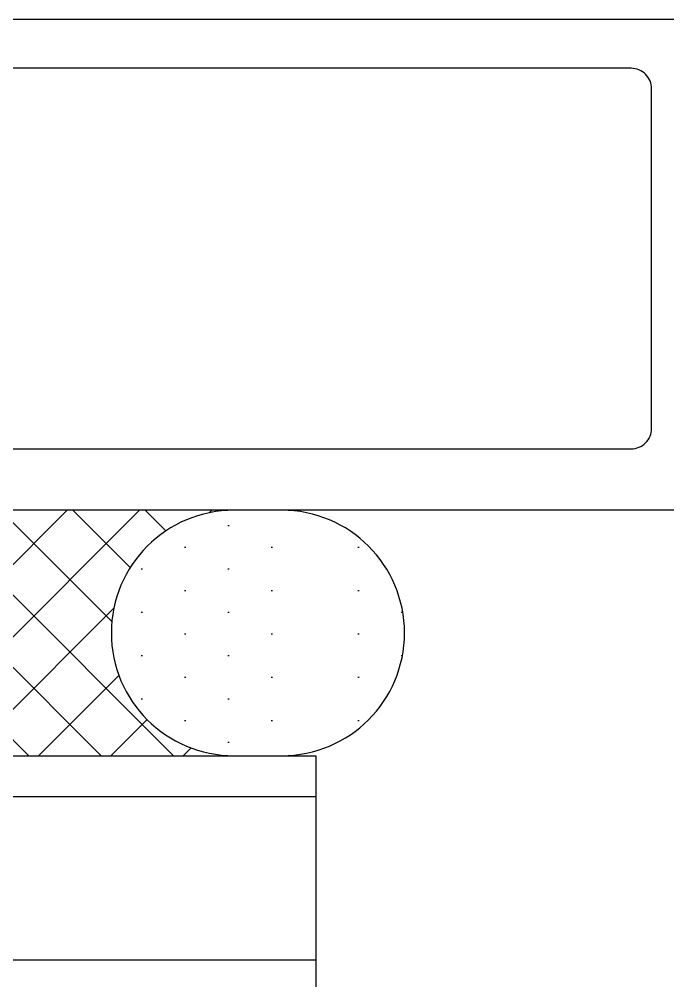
# Model space of a CAD drawing. Header units: millimetres. Extents: x 465 to 41696, y 198 to 5730.
# Drawn here: x 13075.68 to 13107.37, y 5451.76 to 5498.76 of the extents above; entities that cross this region are included whole.
import ezdxf

# ---------------------------------------------------------------- set-up
doc = ezdxf.new("R2010")
doc.units = ezdxf.units.MM
doc.header["$LTSCALE"] = 200
doc.linetypes.add('PHANTOM', pattern=[2.5, 1.25, -0.25, 0.25, -0.25, 0.25, -0.25])
for name, color, linetype in [('A-BACKUPROD', 2, 'Continuous'), ('A-DIES', 3, 'Continuous'), ('Glass', 4, 'Continuous')]:
    doc.layers.add(name, color=color, linetype=linetype)

# ---------------------------------------------------------------- blocks, each defined once
blk = doc.blocks.new('*U222')
at = {"layer": 'Glass', "color": 5, "linetype": 'PHANTOM', "ltscale": 2}
for p, q in [((1, -265.391), (1, 0)), ((5, 0), (5, -265.391))]:
    blk.add_line(p, q, dxfattribs=at)
at = {"layer": 'Glass'}
blk.add_lwpolyline([(0, -265.391), (0, 0), (6, 0), (6, -265.391)], dxfattribs=at)
blk = doc.blocks.new('*X221')
at = {"color": 0}
for p, q in [((571.334, 838.266), (577.107, 844.04)), ((572.751, 841.452), (575.339, 844.04)), ((572.875, 838.04), (578.875, 844.04)), ((573.156, 843.624), (573.572, 844.04)), ((579.709, 838.04), (573.709, 844.04)), ((578.2, 841.317), (575.477, 844.04)), ((578.648, 842.637), (577.245, 844.04)), ((579.519, 843.533), (579.012, 844.04)), ((580.581, 843.978), (580.643, 844.04)), ((580.805, 844.016), (580.78, 844.04)), ((577.941, 838.04), (573.068, 842.913)), ((574.643, 838.04), (578.249, 841.647)), ((576.174, 838.04), (572.754, 841.46)), ((574.406, 838.04), (572.301, 840.145)), ((576.411, 838.04), (578.373, 840.002)), ((572.638, 838.04), (571.732, 838.946)), ((578.178, 838.04), (579.061, 838.923)), ((579.946, 838.04), (580.136, 838.23))]:
    blk.add_line(p, q, dxfattribs=at)
blk = doc.blocks.new('JA-D-285')
at = {"layer": 'A-DIES'}
for points in [[(19.7, -8, 0.414214), (21.7, -10), (38.3, -10, 0.414214), (40.3, -8), (40.3, -6.4, 0.414214), (39.8, -5.9), (38.961, -5.9, -2.21525), (38.961, -4.4), (39.8, -4.4, 0.414214), (40.3, -3.9), (40.3, -1, -0.414214), (41.3, 0), (60, 0), (60, -12), (0, -12), (0, 0), (18.7, 0, -0.414214), (19.7, -1), (19.7, -3.9, 0.414214), (20.2, -4.4), (21.039, -4.4, -2.21525), (21.039, -5.9), (20.2, -5.9, 0.414214), (19.7, -6.4)], [(58.8, -2, 0.414214), (58.3, -1.5), (42.3, -1.5, 0.414214), (41.8, -2), (41.8, -10.3, 0.414214), (42.3, -10.8), (58.3, -10.8, 0.414214), (58.8, -10.3)]]:
    blk.add_lwpolyline(points, format="xyb", close=True, dxfattribs=at)

msp = doc.modelspace()

# ---------------------------------------------------------------- hatches: boundary and pattern name
h = msp.add_hatch()
h.set_pattern_fill('DOTS', color=1, scale=1.333333, angle=90, style=0)
h.set_pattern_definition([(90, (37800.0997, 8953.8102), (-2.11666667, 1.05833333), [0, -2.11666667])])
edge = h.paths.add_edge_path()
edge.add_arc((13086.178, 5468.76), 6, 90.0014, 269.9986, ccw=False)
edge.add_line((13086.178, 5474.76), (13089.063, 5474.76))
edge.add_arc((13088.276, 5468.281), 6.527, 418.5588, 443.0726, ccw=False)
edge.add_arc((13088.388, 5468.706), 6.107, 286.8671, 417.3722, ccw=False)
edge.add_line((13090.16, 5462.861), (13086.178, 5462.76))

# ---------------------------------------------------------------- linework, layer by layer
at = {"layer": 'A-BACKUPROD'}
for centre, start, end in [((13086.178, 5468.76), 90, 270), ((13088.503, 5468.76), 270, 90)]:
    msp.add_arc(centre, 6, start, end, dxfattribs=at)

# ---------------------------------------------------------------- block references
at = {"xscale": 2, "yscale": 2, "zscale": 2}
for name, p, rotation in [('JA-D-285', (13190.178, 5474.76), 180), ('*U222', (13090.178, 5462.76), 270)]:
    msp.add_blockref(name, p, dxfattribs=dict(at, rotation=rotation))
at = {"color": 252, "xscale": 2, "yscale": 2, "zscale": 2}
msp.add_blockref('*X221', (11923.803, 3786.68), dxfattribs=at)

doc.saveas('drawing.dxf')
